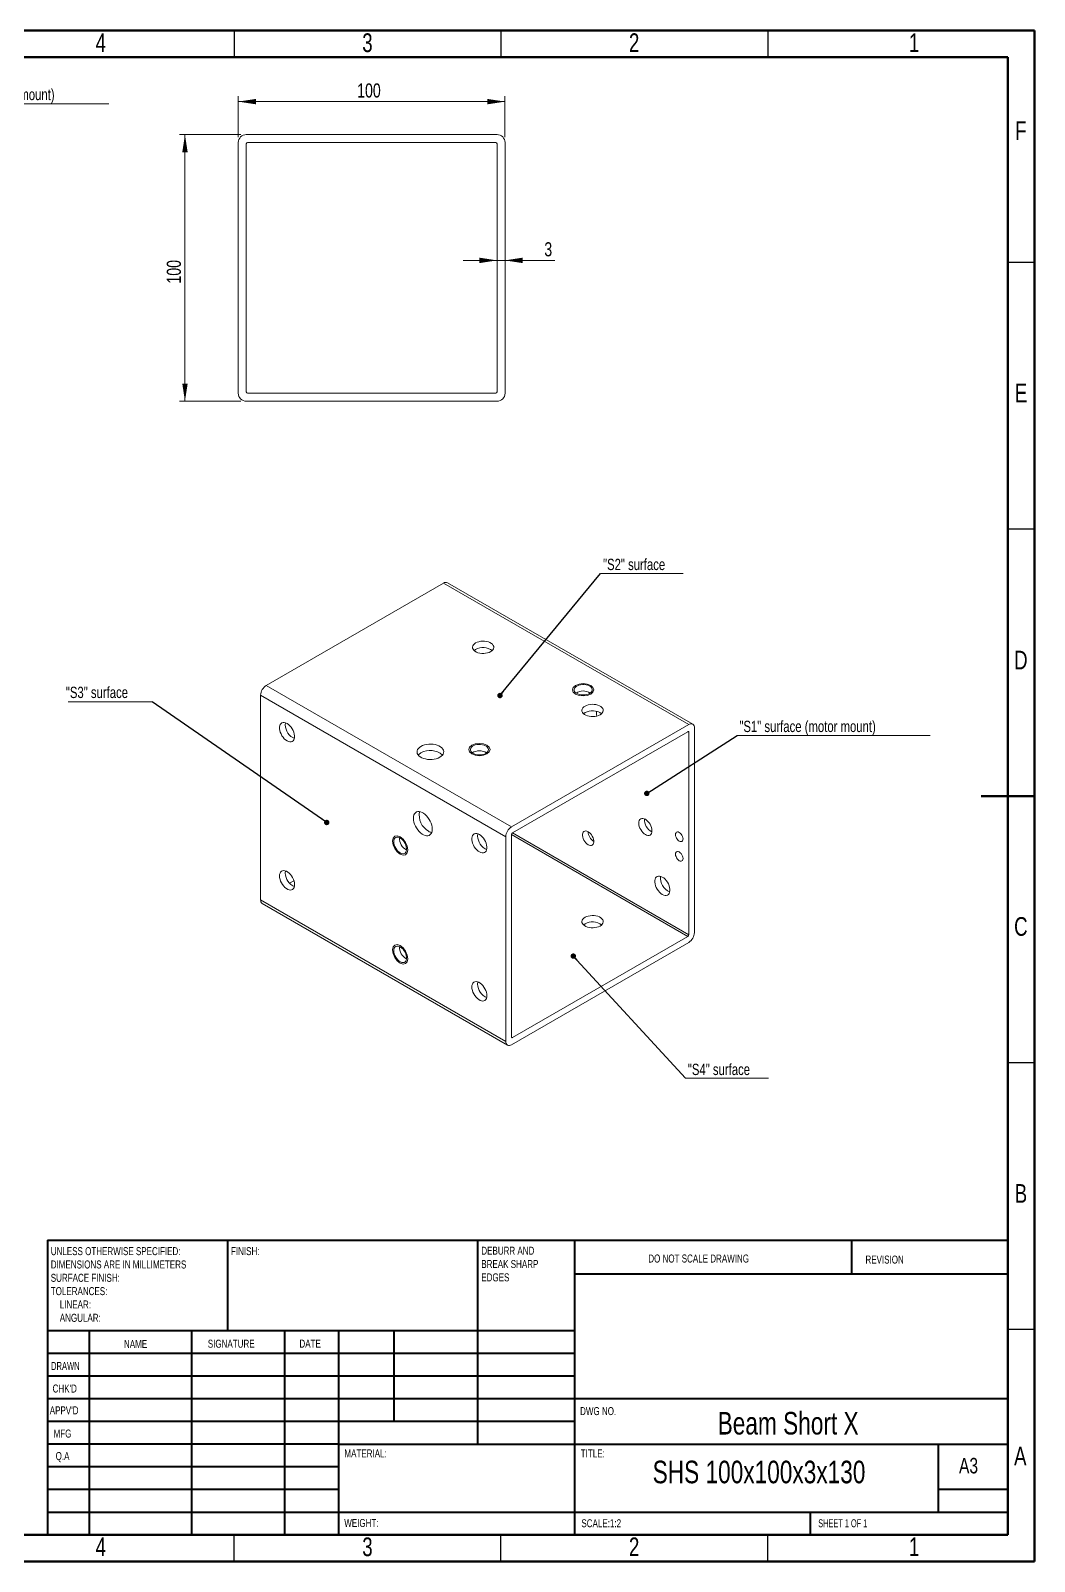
# Model space of a CAD drawing. Header units: millimetres. Extents: x 15 to 415, y 5 to 292.
# Drawn here: x 226.8 to 415, y 5 to 292 of the extents above; entities that cross this region are included whole.
import ezdxf

# ---------------------------------------------------------------- set-up
doc = ezdxf.new("R2010")
doc.units = ezdxf.units.MM
doc.styles.add('SLDTEXTSTYLE0', font='TXT', dxfattribs={"width": 0.75})
doc.styles.add('SLDTEXTSTYLE1', font='TXT', dxfattribs={"width": 0.686449})
doc.styles.add('SLDTEXTSTYLE2', font='TXT', dxfattribs={"width": 0.6875})
doc.dimstyles.new('SLDDIMSTYLE0', dxfattribs={"dimtxt": 2.645833, "dimasz": 3.302, "dimexe": 0, "dimexo": 0.0625, "dimgap": 0.661458, "dimtad": 1, "dimlfac": 2, "dimrnd": 1e-09, "dimzin": 12, "dimdsep": 46, "dimtxsty": 'SLDTEXTSTYLE0', "dimsah": 1, "dimcen": 0.09, "dimadec": 0, "dimazin": 3, "dimtfac": 1, "dimtofl": 0, "dimtmove": 0, "dimatfit": 3, "dimfxl": 1, "dimfrac": 2, "dimtolj": 1, "dimtzin": 12, "dimarcsym": 0})
doc.dimstyles.new('SLDDIMSTYLE1', dxfattribs={"dimtxt": 0.18, "dimasz": 1.016, "dimexe": 0, "dimexo": 0.0625, "dimgap": 0, "dimtad": 0, "dimtih": 1, "dimtoh": 1, "dimdec": 0, "dimrnd": 1e-09, "dimzin": 0, "dimdsep": 46, "dimtxsty": 'Standard', "dimblk1": 'DOT', "dimblk2": 'DOT', "dimsah": 1, "dimcen": 0.09, "dimadec": 0, "dimazin": 0, "dimtfac": 1.016, "dimtdec": 0, "dimtofl": 0, "dimtmove": 0, "dimatfit": 3, "dimldrblk": 'DOT', "dimfxl": 1, "dimfrac": 2, "dimtolj": 1, "dimtzin": 0, "dimarcsym": 0})
doc.dimstyles.new('SLDDIMSTYLE2', dxfattribs={"dimtxt": 2.645833, "dimasz": 3.302, "dimexe": 0, "dimexo": 0.0625, "dimgap": 0.661458, "dimtad": 1, "dimlfac": 2, "dimrnd": 1e-09, "dimzin": 12, "dimdsep": 46, "dimtxsty": 'SLDTEXTSTYLE0', "dimsah": 1, "dimcen": 0.09, "dimadec": 0, "dimazin": 3, "dimtfac": 1, "dimtmove": 0, "dimatfit": 0, "dimfxl": 1, "dimfrac": 2, "dimtolj": 1, "dimtzin": 12, "dimarcsym": 0})

# ---------------------------------------------------------------- blocks, each defined once
blk = doc.blocks.new('SW_NOTE_0')
at = {"color": 0, "linetype": 'Continuous', "lineweight": 0, "char_height": 1.5, "attachment_point": 1, "style": 'SLDTEXTSTYLE0'}
for s, insert in [('UNLESS OTHERWISE SPECIFIED:', (0, 1.93)), ('DIMENSIONS ARE IN MILLIMETERS', (0, -0.57)), ('TOLERANCES:', (0, -5.57)), ('SURFACE FINISH:', (0, -3.07)), ('LINEAR:', (1.69, -8.07)), ('ANGULAR:', (1.69, -10.57))]:
    blk.add_mtext(s, dxfattribs=dict(at, insert=insert))
blk = doc.blocks.new('SW_NOTE_1')
at = {"color": 0, "linetype": 'Continuous', "lineweight": 0, "char_height": 1.5, "attachment_point": 1, "style": 'SLDTEXTSTYLE0'}
for s, insert in [('DEBURR AND', (0, 1.93)), ('BREAK SHARP', (0, -0.57)), ('EDGES', (0, -3.07))]:
    blk.add_mtext(s, dxfattribs=dict(at, insert=insert))
blk = doc.blocks.new('SW_NOTE_2')
at = {"color": 0, "linetype": 'Continuous', "lineweight": 0}
blk.add_line((36.2, 0), (0, 0), dxfattribs=at)
at = {"color": 0, "linetype": 'Continuous', "lineweight": 0, "insert": (0.44, 2.79), "char_height": 2.1167, "attachment_point": 1, "style": 'SLDTEXTSTYLE0'}
blk.add_mtext('"S1" surface (motor mount)', dxfattribs=at)
blk = doc.blocks.new('_D_1')
at = {"color": 7, "linetype": 'Continuous', "lineweight": 0}
for p, q in [((265.75, 272.01), (265.75, 279.69)), ((265.75, 278.69), (315.75, 278.69)), ((315.75, 272.01), (315.75, 279.69))]:
    blk.add_line(p, q, dxfattribs=at)
for points in [[(265.75, 278.69), (269.06, 278.18), (269.06, 279.19)], [(315.75, 278.69), (312.45, 279.19), (312.45, 278.18)]]:
    blk.add_solid(points, dxfattribs=at)
at = {"color": 7, "linetype": 'Continuous', "lineweight": 0, "insert": (288.03, 282.1), "char_height": 2.646, "attachment_point": 1, "style": 'SLDTEXTSTYLE0'}
blk.add_mtext('100', dxfattribs=at)
blk = doc.blocks.new('_D_2')
at = {"color": 7, "linetype": 'Continuous', "lineweight": 0}
for p, q in [((266.25, 272.51), (254.75, 272.51)), ((255.75, 272.51), (255.75, 222.51)), ((266.25, 222.51), (254.75, 222.51))]:
    blk.add_line(p, q, dxfattribs=at)
for points in [[(255.75, 272.51), (255.25, 269.21), (256.26, 269.21)], [(255.75, 222.51), (256.26, 225.81), (255.25, 225.81)]]:
    blk.add_solid(points, dxfattribs=at)
at = {"color": 7, "linetype": 'Continuous', "lineweight": 0, "insert": (252.34, 244.57), "char_height": 2.646, "attachment_point": 1, "rotation": 90, "style": 'SLDTEXTSTYLE0'}
blk.add_mtext('100', dxfattribs=at)
blk = doc.blocks.new('_D_3')
at = {"color": 7, "linetype": 'Continuous', "lineweight": 0}
for p, q in [((314.25, 248.92), (307.9, 248.92)), ((314.25, 248.92), (315.75, 248.92)), ((315.75, 248.92), (325.07, 248.92))]:
    blk.add_line(p, q, dxfattribs=at)
for points in [[(314.25, 248.92), (310.95, 249.43), (310.95, 248.41)], [(315.75, 248.92), (319.06, 248.41), (319.06, 249.43)]]:
    blk.add_solid(points, dxfattribs=at)
at = {"color": 7, "linetype": 'Continuous', "lineweight": 0, "insert": (323.12, 252.33), "char_height": 2.65, "attachment_point": 1, "style": 'SLDTEXTSTYLE0'}
blk.add_mtext('3', dxfattribs=at)
blk = doc.blocks.new('SW_NOTE_6')
at = {"color": 0, "linetype": 'Continuous', "lineweight": 0}
blk.add_line((15.52, 0), (0, 0), dxfattribs=at)
at = {"color": 0, "linetype": 'Continuous', "lineweight": 0, "insert": (0.49, 2.76), "char_height": 2.1167, "attachment_point": 1, "style": 'SLDTEXTSTYLE0'}
blk.add_mtext('"S2" surface', dxfattribs=at)
blk = doc.blocks.new('_DOT')
at = {"color": 0, "linetype": 'ByBlock', "lineweight": -2}
blk.add_line((-0.5, 0), (-1, 0), dxfattribs=at)
at = {"color": 0, "linetype": 'ByBlock', "const_width": 0.5}
blk.add_lwpolyline([(-0.25, 0, 1), (0.25, 0, 1)], format="xyb", close=True, dxfattribs=at)
blk = doc.blocks.new('SW_NOTE_7')
at = {"color": 0, "linetype": 'Continuous', "lineweight": 0}
blk.add_line((36.2, 0), (0, 0), dxfattribs=at)
at = {"color": 0, "linetype": 'Continuous', "lineweight": 0, "insert": (0.41, 2.76), "char_height": 2.1167, "attachment_point": 1, "style": 'SLDTEXTSTYLE0'}
blk.add_mtext('"S1" surface (motor mount)', dxfattribs=at)
blk = doc.blocks.new('SW_NOTE_8')
at = {"color": 0, "linetype": 'Continuous', "lineweight": 0}
blk.add_line((-15.75, 0), (0, 0), dxfattribs=at)
at = {"color": 0, "linetype": 'Continuous', "lineweight": 0, "insert": (-16.18, 2.84), "char_height": 2.1167, "attachment_point": 1, "style": 'SLDTEXTSTYLE0'}
blk.add_mtext('"S3" surface', dxfattribs=at)
blk = doc.blocks.new('SW_NOTE_9')
at = {"color": 0, "linetype": 'Continuous', "lineweight": 0}
blk.add_line((15.52, 0), (0, 0), dxfattribs=at)
at = {"color": 0, "linetype": 'Continuous', "lineweight": 0, "insert": (0.42, 2.68), "char_height": 2.1167, "attachment_point": 1, "style": 'SLDTEXTSTYLE0'}
blk.add_mtext('"S4" surface', dxfattribs=at)

msp = doc.modelspace()

# ---------------------------------------------------------------- linework, layer by layer
at = {"color": 7, "linetype": 'Continuous', "lineweight": 60}
for p, q in [((15, 292), (415, 292)), ((415, 292), (415, 5)), ((20, 287), (410, 287)), ((410, 287), (410, 10)), ((415, 148.5), (405, 148.5)), ((410, 65.25), (410, 10)), ((410, 10), (20, 10)), ((410, 10), (222.8, 10)), ((415, 5), (15, 5))]:
    msp.add_line(p, q, dxfattribs=at)
at = {"color": 7, "linetype": 'Continuous', "lineweight": 30}
for p, q in [((265, 292), (265, 287)), ((315, 292), (315, 287)), ((365, 292), (365, 287)), ((415, 248.5), (410, 248.5)), ((415, 198.5), (410, 198.5)), ((415, 98.5), (410, 98.5)), ((415, 48.5), (410, 48.5)), ((265, 5), (265, 10)), ((315, 5), (315, 10)), ((365, 5), (365, 10))]:
    msp.add_line(p, q, dxfattribs=at)
at = {"color": 7, "linetype": 'Continuous', "lineweight": 15}
for p, q in [((265.754, 271.0118), (265.754, 224.0118)), ((314.254, 272.5118), (267.254, 272.5118)), ((267.254, 270.7618), (267.254, 224.2618)), ((314.004, 271.0118), (267.504, 271.0118)), ((314.254, 224.2618), (314.254, 270.7618)), ((315.754, 224.0118), (315.754, 271.0118)), ((267.504, 224.0118), (314.004, 224.0118)), ((267.254, 222.5118), (314.254, 222.5118)), ((271.0016, 169.2354), (304.2356, 188.421)), ((350.1976, 161.8877), (304.2356, 188.421)), ((350.9475, 161.962), (304.9856, 188.4953)), ((315.9029, 140.865), (269.9409, 167.3983)), ((269.9409, 129.0209), (269.9409, 167.3983)), ((271.0016, 169.2354), (316.9635, 142.7021)), ((316.9635, 142.7021), (350.1976, 161.8877)), ((351.2582, 161.2752), (351.2582, 122.8978)), ((317.1403, 141.5794), (350.0208, 160.5609)), ((350.1976, 160.4588), (350.1976, 122.4896)), ((315.9029, 102.4876), (315.9029, 140.865)), ((316.9635, 103.304), (316.9635, 141.2732)), ((276.18, 132.6226), (275.37, 132.155)), ((269.9409, 129.0209), (315.9029, 102.4876)), ((270.2517, 128.3341), (316.2136, 101.8008)), ((350.1976, 121.0607), (316.9635, 101.8751)), ((350.0208, 122.1835), (317.1403, 103.202))]:
    msp.add_line(p, q, dxfattribs=at)
at = {"color": 8, "linetype": 'Continuous', "lineweight": 15}
for p, q in [((350.1976, 160.4588), (350.0208, 160.5609)), ((350.0208, 122.1835), (316.9635, 141.267)), ((317.135, 141.5762), (350.1976, 122.4896)), ((316.9635, 103.304), (317.1403, 103.202))]:
    msp.add_line(p, q, dxfattribs=at)
at = {"color": 7, "linetype": 'Continuous', "lineweight": 40}
for p, q in [((230, 65.25), (410, 65.25)), ((230, 65.25), (230, 10)), ((263.8, 48.25), (263.8, 65.25)), ((310.6, 65.25), (310.6, 27)), ((328.8, 65.25), (328.8, 10)), ((380.8, 58.875), (380.8, 65.25)), ((410, 58.875), (328.8, 58.875)), ((328.8, 48.25), (230, 48.25)), ((237.8, 48.25), (237.8, 10)), ((256.991, 48.25), (256.991, 10)), ((274.3989, 48.25), (274.3989, 10)), ((284.6, 10), (284.6, 48.25)), ((295, 31.25), (295, 48.25)), ((328.8, 44), (230, 44)), ((328.8, 39.75), (230, 39.75)), ((410, 35.5), (230, 35.5)), ((328.8, 31.25), (230, 31.25)), ((284.6, 27), (230, 27)), ((284.6, 27), (410, 27)), ((397, 14.25), (397, 27)), ((284.6, 22.7499), (230, 22.7499)), ((284.6, 18.5), (230, 18.5)), ((410, 18.5), (397, 18.5)), ((230, 14.25), (410, 14.25)), ((373, 10), (373, 14.25))]:
    msp.add_line(p, q, dxfattribs=at)
at = {"color": 7, "linetype": 'Continuous', "lineweight": 15, "flags": 128}
for points in [[(310.246, 177.1954), (310.53, 177.3315), (310.8524, 177.4352), (311.2023, 177.5029), (311.5679, 177.5323), (311.9366, 177.5225), (312.2958, 177.4737), (312.6335, 177.3876), (312.9379, 177.2672), (313.1989, 177.1166), (313.4075, 176.9408), (313.5566, 176.7459), (313.6411, 176.5385), (313.6581, 176.3257), (313.6071, 176.1146), (313.4898, 175.9126), (313.3102, 175.7265), (313.0745, 175.5626), (312.7905, 175.4265), (312.4681, 175.3228), (312.1181, 175.2551), (311.7526, 175.2256), (311.3839, 175.2355), (311.0247, 175.2843), (310.687, 175.3703), (310.3825, 175.4907), (310.1216, 175.6414), (309.913, 175.8172), (309.7639, 176.0121), (309.6794, 176.2195), (309.6624, 176.4323), (309.7134, 176.6433), (309.8307, 176.8453), (310.0102, 177.0315), (310.246, 177.1954)], [(309.9648, 175.7666), (310.0102, 175.8067), (310.246, 175.9706)], [(331.6007, 167.725), (331.818, 167.8789), (331.9773, 168.055), (332.0719, 168.2459), (332.098, 168.4439), (332.0546, 168.6408), (331.9433, 168.8287), (331.7688, 168.9999), (331.5382, 169.1472), (331.261, 169.2647), (330.9484, 169.3476), (330.6133, 169.3925), (330.2695, 169.3976), (329.9309, 169.3625), (329.6115, 169.2889), (329.3243, 169.1796), (329.081, 169.0392), (328.8918, 168.8734), (328.7642, 168.689), (328.7035, 168.4935), (328.7122, 168.295), (328.7899, 168.1016), (328.9336, 167.9211), (329.1371, 167.7611), (329.3924, 167.628), (329.6888, 167.5272), (330.0143, 167.463), (330.3555, 167.4379), (330.6985, 167.453), (331.0292, 167.5076), (331.3341, 167.5996), (331.6007, 167.725)], [(330.7521, 165.3575), (331.0361, 165.4936), (331.3585, 165.5973), (331.7084, 165.665), (332.074, 165.6944), (332.4427, 165.6846), (332.8019, 165.6358), (333.1395, 165.5497), (333.444, 165.4293), (333.705, 165.2787), (333.9136, 165.1029), (334.0627, 164.908), (334.1472, 164.7006), (334.1642, 164.4877), (334.1132, 164.2767), (333.9959, 164.0747), (333.8163, 163.8886), (333.5806, 163.7246), (333.2966, 163.5885), (332.9742, 163.4849), (332.6242, 163.4172), (332.2587, 163.3877), (331.89, 163.3976), (331.5308, 163.4463), (331.1931, 163.5324), (330.8886, 163.6528), (330.6277, 163.8035), (330.4191, 163.9792), (330.27, 164.1741), (330.1855, 164.3815), (330.1685, 164.5944), (330.2195, 164.8054), (330.3368, 165.0074), (330.5163, 165.1936), (330.7521, 165.3575)], [(330.4709, 163.9287), (330.5163, 163.9687), (330.7521, 164.1327)], [(274.8907, 162.0912), (274.6308, 162.2134), (274.3798, 162.2759), (274.1462, 162.2764), (273.9379, 162.215), (273.7621, 162.0938), (273.6247, 161.9169), (273.5305, 161.6903), (273.4825, 161.4218), (273.4825, 161.1204), (273.5305, 160.7965), (273.6247, 160.461), (273.7621, 160.1255), (273.9379, 159.8013), (274.1462, 159.4995), (274.3798, 159.2303), (274.6308, 159.0029), (274.8907, 158.8251), (275.1506, 158.7029), (275.4016, 158.6404), (275.6352, 158.6399), (275.8434, 158.7013), (276.0193, 158.8225), (276.1566, 158.9994), (276.2509, 159.226), (276.2989, 159.4945), (276.2989, 159.7959), (276.2509, 160.1198), (276.1566, 160.4553), (276.0193, 160.7908), (275.8434, 161.115), (275.6352, 161.4168), (275.4016, 161.686), (275.1506, 161.9134), (274.8907, 162.0912)], [(275.9514, 159.4374), (276.2112, 159.3152), (276.2688, 159.2958)], [(299.993, 157.8057), (300.3081, 157.9597), (300.6628, 158.0818), (301.0474, 158.1684), (301.4515, 158.2173), (301.8641, 158.2272), (302.2738, 158.1977), (302.6695, 158.1297), (303.0405, 158.025), (303.3765, 157.8865), (303.6685, 157.7179), (303.9084, 157.5239), (304.0897, 157.3098), (304.2075, 157.0814), (304.2586, 156.8448), (304.2415, 156.6067), (304.1568, 156.3734), (304.0067, 156.1513), (303.7954, 155.9466), (303.5285, 155.7647), (303.2134, 155.6106), (302.8587, 155.4886), (302.4741, 155.402), (302.07, 155.353), (301.6574, 155.3432), (301.2477, 155.3727), (300.852, 155.4407), (300.481, 155.5454), (300.145, 155.6839), (299.853, 155.8524), (299.6131, 156.0464), (299.4318, 156.2606), (299.314, 156.489), (299.2629, 156.7255), (299.2799, 156.9637), (299.3647, 157.197), (299.5148, 157.419), (299.7261, 157.6238), (299.993, 157.8057)], [(312.1552, 156.4994), (312.3726, 156.6533), (312.5318, 156.8293), (312.6265, 157.0202), (312.6526, 157.2182), (312.6091, 157.4152), (312.4979, 157.6031), (312.3234, 157.7742), (312.0928, 157.9216), (311.8155, 158.0391), (311.503, 158.122), (311.1679, 158.1669), (310.824, 158.1719), (310.4855, 158.1369), (310.166, 158.0632), (309.8788, 157.954), (309.6356, 157.8136), (309.4463, 157.6478), (309.3187, 157.4634), (309.258, 157.2679), (309.2668, 157.0694), (309.3445, 156.876), (309.4881, 156.6955), (309.6917, 156.5355), (309.9469, 156.4024), (310.2434, 156.3016), (310.5689, 156.2374), (310.9101, 156.2123), (311.253, 156.2274), (311.5838, 156.282), (311.8886, 156.374), (312.1552, 156.4994)], [(302.1143, 142.2927), (302.0902, 141.9706), (302.0185, 141.6851), (301.9012, 141.4441), (301.7416, 141.254), (301.5438, 141.1201), (301.3134, 141.0461), (301.0566, 141.0338), (300.7805, 141.0838), (300.4925, 141.1945), (300.2006, 141.3631), (299.9126, 141.5848), (299.6364, 141.8537), (299.3797, 142.1624), (299.1493, 142.5025), (298.9515, 142.8647), (298.7918, 143.2391), (298.6745, 143.6156), (298.6029, 143.9838), (298.5788, 144.3337), (298.6029, 144.6558), (298.6745, 144.9412), (298.7918, 145.1823), (298.9515, 145.3723), (299.1493, 145.5062), (299.3797, 145.5803), (299.6364, 145.5925), (299.9126, 145.5426), (300.2006, 145.4318), (300.4925, 145.2633), (300.7805, 145.0416), (301.0566, 144.7727), (301.3134, 144.464), (301.5438, 144.1239), (301.7416, 143.7617), (301.9012, 143.3873), (302.0185, 143.0108), (302.0902, 142.6426), (302.1143, 142.2927)], [(342.0658, 144.1272), (342.3072, 143.9604), (342.5394, 143.7451), (342.7533, 143.4895), (342.9408, 143.2036), (343.0947, 142.8982), (343.2091, 142.5851), (343.2795, 142.2764), (343.3033, 141.9839), (343.2795, 141.7189), (343.2091, 141.4914), (343.0947, 141.3104), (342.9408, 141.1827), (342.7533, 141.1133), (342.5394, 141.1047), (342.3072, 141.1574), (342.0658, 141.2693), (341.8244, 141.4361), (341.5923, 141.6515), (341.3784, 141.907), (341.1908, 142.193), (341.0369, 142.4983), (340.9226, 142.8114), (340.8522, 143.1201), (340.8284, 143.4126), (340.8522, 143.6777), (340.9226, 143.9051), (341.0369, 144.0861), (341.1908, 144.2138), (341.3784, 144.2833), (341.5923, 144.2918), (341.8244, 144.2391), (342.0658, 144.1272)], [(294.9018, 139.924), (294.9264, 139.6304), (294.9992, 139.3204), (295.1173, 139.0067), (295.2757, 138.7021), (295.468, 138.4191), (295.6864, 138.1694), (295.9219, 137.9631), (296.1648, 137.8086), (296.4052, 137.7123), (296.6333, 137.6782), (296.8397, 137.7076), (297.016, 137.7994), (297.1549, 137.9497), (297.2508, 138.1524), (297.2998, 138.3993), (297.2998, 138.6801), (297.2508, 138.9835), (297.1549, 139.297), (297.016, 139.6077), (296.8397, 139.903), (296.6333, 140.1707), (296.4052, 140.4), (296.1648, 140.5813), (295.9219, 140.7073), (295.6864, 140.7728), (295.468, 140.7752), (295.2757, 140.7143), (295.1173, 140.5926), (294.9992, 140.4152), (294.9264, 140.1893), (294.9018, 139.924)], [(310.9531, 141.2728), (310.6933, 141.395), (310.4423, 141.4575), (310.2086, 141.458), (310.0004, 141.3966), (309.8246, 141.2754), (309.6872, 141.0985), (309.5929, 140.8719), (309.545, 140.6034), (309.545, 140.302), (309.5929, 139.9781), (309.6872, 139.6426), (309.8246, 139.3071), (310.0004, 138.9829), (310.2086, 138.6811), (310.4423, 138.4119), (310.6933, 138.1845), (310.9531, 138.0067), (311.213, 137.8845), (311.464, 137.822), (311.6976, 137.8215), (311.9059, 137.8829), (312.0817, 138.0041), (312.2191, 138.181), (312.3134, 138.4076), (312.3613, 138.6761), (312.3613, 138.9775), (312.3134, 139.3014), (312.2191, 139.6369), (312.0817, 139.9724), (311.9059, 140.2966), (311.6976, 140.5984), (311.464, 140.8676), (311.213, 141.095), (310.9531, 141.2728)], [(331.3363, 141.8117), (331.1158, 141.9123), (330.9049, 141.9549), (330.7129, 141.9377), (330.5481, 141.8615), (330.4178, 141.7296), (330.3276, 141.5478), (330.2815, 141.3239), (330.2815, 141.0679), (330.3276, 140.7908), (330.4178, 140.5048), (330.5481, 140.2224), (330.7129, 139.9559), (330.9049, 139.7171), (331.1158, 139.5162), (331.3363, 139.3621), (331.5568, 139.2616), (331.7677, 139.219), (331.9598, 139.2361), (332.1245, 139.3123), (332.2549, 139.4443), (332.3451, 139.6261), (332.3912, 139.85), (332.3912, 140.106), (332.3451, 140.3831), (332.2549, 140.6691), (332.1245, 140.9515), (331.9598, 141.2179), (331.7677, 141.4568), (331.5568, 141.6577), (331.3363, 141.8117)], [(348.4298, 141.6782), (348.6128, 141.5447), (348.7833, 141.3647), (348.9298, 141.1504), (349.0422, 140.9164), (349.1128, 140.6787), (349.1369, 140.4534), (349.1128, 140.256), (349.0422, 140.0999), (348.9298, 139.9956), (348.7833, 139.9504), (348.6128, 139.9673), (348.4298, 140.0451), (348.2468, 140.1786), (348.0762, 140.3586), (347.9298, 140.5729), (347.8174, 140.8069), (347.7468, 141.0446), (347.7227, 141.2698), (347.7468, 141.4673), (347.8174, 141.6234), (347.9298, 141.7277), (348.0762, 141.7729), (348.2468, 141.756), (348.4298, 141.6782)], [(312.0138, 138.619), (312.2737, 138.4968), (312.3312, 138.4774)], [(348.4298, 138.0037), (348.6128, 137.8703), (348.7833, 137.6902), (348.9298, 137.4759), (349.0422, 137.242), (349.1128, 137.0042), (349.1369, 136.779), (349.1128, 136.5816), (349.0422, 136.4254), (348.9298, 136.3212), (348.7833, 136.276), (348.6128, 136.2928), (348.4298, 136.3707), (348.2468, 136.5041), (348.0762, 136.6842), (347.9298, 136.8985), (347.8174, 137.1325), (347.7468, 137.3702), (347.7227, 137.5954), (347.7468, 137.7928), (347.8174, 137.949), (347.9298, 138.0532), (348.0762, 138.0985), (348.2468, 138.0816), (348.4298, 138.0037)], [(276.3049, 131.8794), (276.2808, 131.5932), (276.2094, 131.3446), (276.0931, 131.1419), (275.9358, 130.9922), (275.7429, 130.9005), (275.5211, 130.87), (275.2777, 130.9016), (275.0212, 130.9943), (274.7602, 131.145), (274.5037, 131.3484), (274.2603, 131.5978), (274.0384, 131.8845), (273.8456, 132.1989), (273.6883, 132.5302), (273.572, 132.8671), (273.5006, 133.1982), (273.4765, 133.5122), (273.5006, 133.7984), (273.572, 134.047), (273.6883, 134.2496), (273.8456, 134.3993), (274.0384, 134.491), (274.2603, 134.5215), (274.5037, 134.4899), (274.7602, 134.3972), (275.0212, 134.2466), (275.2777, 134.0431), (275.5211, 133.7937), (275.7429, 133.507), (275.9358, 133.1926), (276.0931, 132.8613), (276.2094, 132.5244), (276.2808, 132.1933), (276.3049, 131.8794)], [(345.2478, 133.3083), (344.988, 133.4305), (344.7369, 133.493), (344.5033, 133.4935), (344.2951, 133.4321), (344.1192, 133.3109), (343.9819, 133.134), (343.8876, 132.9074), (343.8396, 132.6389), (343.8396, 132.3375), (343.8876, 132.0136), (343.9819, 131.6781), (344.1192, 131.3426), (344.2951, 131.0184), (344.5033, 130.7166), (344.7369, 130.4474), (344.988, 130.22), (345.2478, 130.0422), (345.5077, 129.92), (345.7587, 129.8575), (345.9923, 129.857), (346.2006, 129.9184), (346.3764, 130.0396), (346.5138, 130.2165), (346.608, 130.4431), (346.656, 130.7116), (346.656, 131.013), (346.608, 131.3369), (346.5138, 131.6724), (346.3764, 132.0079), (346.2006, 132.3321), (345.9923, 132.6339), (345.7587, 132.9031), (345.5077, 133.1305), (345.2478, 133.3083)], [(276.2688, 131.5334), (276.2112, 131.5528), (275.9514, 131.675)], [(333.5806, 124.1224), (333.8163, 124.2863), (333.9959, 124.4725), (334.1132, 124.6745), (334.1642, 124.8855), (334.1472, 125.0983), (334.0627, 125.3057), (333.9136, 125.5007), (333.705, 125.6764), (333.444, 125.8271), (333.1395, 125.9475), (332.8019, 126.0336), (332.4427, 126.0823), (332.074, 126.0922), (331.7084, 126.0627), (331.3585, 125.995), (331.0361, 125.8914), (330.7521, 125.7552), (330.5163, 125.5913), (330.3368, 125.4052), (330.2195, 125.2032), (330.1685, 124.9922), (330.1855, 124.7793), (330.27, 124.5719), (330.4191, 124.377), (330.6277, 124.2012), (330.8886, 124.0506), (331.1931, 123.9302), (331.5308, 123.8441), (331.89, 123.7953), (332.2587, 123.7855), (332.6242, 123.8149), (332.9742, 123.8826), (333.2966, 123.9863), (333.5806, 124.1224)], [(330.4709, 124.3264), (330.5163, 124.3665), (330.7521, 124.5304)], [(294.9018, 119.5105), (294.9264, 119.2169), (294.9992, 118.9069), (295.1173, 118.5931), (295.2757, 118.2886), (295.468, 118.0056), (295.6864, 117.7559), (295.9219, 117.5495), (296.1648, 117.3951), (296.4052, 117.2988), (296.6333, 117.2647), (296.8397, 117.2941), (297.016, 117.3858), (297.1549, 117.5362), (297.2508, 117.7389), (297.2998, 117.9857), (297.2998, 118.2666), (297.2508, 118.57), (297.1549, 118.8835), (297.016, 119.1942), (296.8397, 119.4895), (296.6333, 119.7572), (296.4052, 119.9864), (296.1648, 120.1678), (295.9219, 120.2938), (295.6864, 120.3593), (295.468, 120.3617), (295.2757, 120.3008), (295.1173, 120.1791), (294.9992, 120.0017), (294.9264, 119.7757), (294.9018, 119.5105)], [(312.3673, 111.061), (312.3433, 110.7748), (312.2719, 110.5261), (312.1555, 110.3235), (311.9983, 110.1738), (311.8054, 110.0821), (311.5835, 110.0516), (311.3402, 110.0832), (311.0836, 110.1759), (310.8226, 110.3266), (310.5661, 110.53), (310.3228, 110.7794), (310.1009, 111.0661), (309.908, 111.3805), (309.7507, 111.7118), (309.6344, 112.0487), (309.563, 112.3798), (309.5389, 112.6938), (309.563, 112.9799), (309.6344, 113.2286), (309.7507, 113.4312), (309.908, 113.5809), (310.1009, 113.6726), (310.3228, 113.7031), (310.5661, 113.6715), (310.8226, 113.5788), (311.0836, 113.4281), (311.3402, 113.2247), (311.5835, 112.9753), (311.8054, 112.6886), (311.9983, 112.3742), (312.1555, 112.0429), (312.2719, 111.706), (312.3433, 111.3749), (312.3673, 111.061)], [(312.3312, 110.715), (312.2737, 110.7344), (312.0138, 110.8566)]]:
    msp.add_lwpolyline(points, dxfattribs=at)
at = {"color": 7, "linetype": 'Continuous', "lineweight": 0, "flags": 128}
for points in [[(331.8128, 167.6026), (331.1639, 167.3523), (330.3986, 167.2644), (329.6332, 167.3523), (328.9844, 167.6026), (328.5508, 167.9772), (328.3986, 168.419), (328.5508, 168.8608), (328.9844, 169.2354), (329.6332, 169.4857), (330.3986, 169.5736), (331.1639, 169.4857), (331.8128, 169.2354), (332.2463, 168.8608), (332.3986, 168.419), (332.2463, 167.9772), (331.8128, 167.6026)], [(312.3673, 156.377), (311.7185, 156.1267), (310.9531, 156.0388), (310.1878, 156.1267), (309.5389, 156.377), (309.1054, 156.7515), (308.9531, 157.1934), (309.1054, 157.6352), (309.5389, 158.0098), (310.1878, 158.2601), (310.9531, 158.348), (311.7185, 158.2601), (312.3673, 158.0098), (312.8009, 157.6352), (312.9531, 157.1934), (312.8009, 156.7515), (312.3673, 156.377)], [(294.6897, 140.0465), (294.7973, 140.6093), (295.1039, 140.9621), (295.5627, 141.0513), (296.1039, 140.8632), (296.6451, 140.4264), (297.1039, 139.8076), (297.4105, 139.1008), (297.5181, 138.4137), (297.4105, 137.8509), (297.1039, 137.498), (296.6451, 137.4089), (296.1039, 137.597), (295.5627, 138.0337), (295.1039, 138.6526), (294.7973, 139.3594), (294.6897, 140.0465)], [(294.6897, 119.633), (294.7973, 120.1958), (295.1039, 120.5486), (295.5627, 120.6378), (296.1039, 120.4496), (296.6451, 120.0129), (297.1039, 119.394), (297.4105, 118.6873), (297.5181, 118.0002), (297.4105, 117.4373), (297.1039, 117.0845), (296.6451, 116.9954), (296.1039, 117.1835), (295.5627, 117.6202), (295.1039, 118.2391), (294.7973, 118.9459), (294.6897, 119.633)]]:
    msp.add_lwpolyline(points, dxfattribs=at)
at = {"color": 7, "linetype": 'Continuous', "lineweight": 15}
for centre, radius, start, end in [((267.254, 271.0118), 1.5, 90, 180), ((267.504, 270.7618), 0.25, 90, 180), ((314.004, 270.7618), 0.25, 0, 90), ((314.254, 271.0118), 1.5, 0, 90), ((267.254, 224.0118), 1.5, 180, 270), ((267.504, 224.2618), 0.25, 180, 270), ((314.004, 224.2618), 0.25, 270, 0), ((314.254, 224.0118), 1.5, 270, 0), ((304.675, 187.8077), 0.7545, 65.692881, 125.617577), ((311.6415, 173.4391), 2.8906, 53.627558, 118.865736), ((272.2438, 167.2935), 2.3052, 122.605478, 177.394522), ((330.3986, 165.7175), 2.4757, 57.5494, 122.4506), ((332.1476, 161.6012), 2.8906, 53.627558, 118.865736), ((335.5134, 164.1183), 2.6387, 174.02751, 194.007262), ((277.4455, 161.9113), 2.8901, 173.613805, 238.870519), ((350.6116, 161.3801), 0.6551, 350.785963, 129.203285), ((350.0898, 160.4763), 0.1092, 350.785963, 129.203285), ((300.8105, 155.0818), 1.7075, 118.606278, 140.288394), ((301.7205, 153.5293), 3.5066, 48.924752, 119.514738), ((310.9531, 154.4918), 2.4757, 57.5494, 122.4506), ((303.1857, 144.9057), 3.5061, 168.911856, 239.519279), ((344.4334, 144.065), 2.5373, 176.724987, 243.269636), ((298.4429, 140.5804), 2.4752, 177.534268, 242.460356), ((302.2964, 143.3416), 1.7073, 238.611681, 260.298442), ((313.5079, 141.0929), 2.8901, 173.613805, 238.870519), ((318.2057, 140.7602), 2.3052, 122.605478, 177.394522), ((317.3473, 141.2557), 0.3842, 122.605478, 177.394522), ((333.6065, 141.8975), 2.2718, 182.163017, 237.831607), ((277.4455, 134.149), 2.8901, 173.613805, 238.870519), ((347.7378, 133.1127), 2.8276, 173.151044, 246.843579), ((270.6759, 128.9397), 0.7395, 173.701152, 234.986667), ((332.1476, 121.999), 2.8906, 53.627558, 118.865736), ((349.8138, 122.5071), 0.3842, 302.605478, 357.394522), ((348.9554, 123.0026), 2.3052, 302.605478, 357.394522), ((298.4429, 120.1669), 2.4752, 177.534268, 242.460356), ((313.5079, 113.3305), 2.8901, 173.613805, 238.870519), ((316.5495, 102.3827), 0.6551, 170.785963, 309.203285), ((317.0713, 103.2866), 0.1092, 170.785963, 309.203285)]:
    msp.add_arc(centre, radius, start, end, dxfattribs=at)

# ---------------------------------------------------------------- block references
at = {"color": 7, "linetype": 'Continuous', "lineweight": 0}
for name, p in [('SW_NOTE_2', (205.293, 278.2925)), ('SW_NOTE_6', (333.6395, 190.216)), ('SW_NOTE_8', (249.6005, 166.144)), ('SW_NOTE_7', (359.2863, 159.8448)), ('SW_NOTE_9', (349.6125, 95.6153)), ('SW_NOTE_0', (230.5937, 61.9874)), ('SW_NOTE_1', (311.3092, 62.0695))]:
    msp.add_blockref(name, p, dxfattribs=at)

# ---------------------------------------------------------------- texts
for s, insert, char_height, attachment_point, style in [('4', (239.9648, 291.4858), 3.5, 2, 'SLDTEXTSTYLE0'), ('3', (289.9648, 291.4858), 3.5, 2, 'SLDTEXTSTYLE0'), ('2', (339.9648, 291.4858), 3.5, 2, 'SLDTEXTSTYLE0'), ('1', (392.4648, 291.4858), 3.5, 2, 'SLDTEXTSTYLE0'), ('F', (412.4635, 274.9858), 3.5, 2, 'SLDTEXTSTYLE0'), ('E', (412.5061, 225.792), 3.5, 2, 'SLDTEXTSTYLE0'), ('D', (412.4599, 175.7358), 3.5, 2, 'SLDTEXTSTYLE0'), ('C', (412.4635, 125.792), 3.5, 2, 'SLDTEXTSTYLE0'), ('B', (412.4733, 75.7358), 3.5, 2, 'SLDTEXTSTYLE0'), ('FINISH:', (264.3713, 63.9193), 1.5, 1, 'SLDTEXTSTYLE0'), ('DO NOT SCALE DRAWING', (342.6146, 62.533), 1.5, 1, 'SLDTEXTSTYLE0'), ('REVISION', (383.3276, 62.3349), 1.5, 1, 'SLDTEXTSTYLE0'), ('NAME', (244.3222, 46.5015), 1.5, 1, 'SLDTEXTSTYLE0'), ('SIGNATURE', (260.0336, 46.5618), 1.5, 1, 'SLDTEXTSTYLE0'), ('DATE', (277.2147, 46.5762), 1.5, 1, 'SLDTEXTSTYLE0'), ('DRAWN', (230.6434, 42.3848), 1.5, 1, 'SLDTEXTSTYLE1'), ("CHK'D", (230.9392, 38.1619), 1.5, 1, 'SLDTEXTSTYLE0'), ("APPV'D", (230.4017, 34.0659), 1.5, 1, 'SLDTEXTSTYLE0'), ('DWG NO.', (329.832, 33.93), 1.5, 1, 'SLDTEXTSTYLE0'), ('Beam Short X', (368.8332, 33.019), 4.233333, 2, 'SLDTEXTSTYLE0'), ('MFG', (231.124, 29.7158), 1.5, 1, 'SLDTEXTSTYLE0'), ('MATERIAL:', (285.6459, 25.9861), 1.5, 1, 'SLDTEXTSTYLE0'), ('TITLE:', (329.953, 25.9861), 1.5, 1, 'SLDTEXTSTYLE0'), ('A', (412.3602, 26.4858), 3.5, 2, 'SLDTEXTSTYLE0'), ('Q.A', (231.509, 25.5047), 1.5, 1, 'SLDTEXTSTYLE0'), ('SHS 100x100x3x130', (363.377, 23.8774), 4.233333, 2, 'SLDTEXTSTYLE0'), ('A3', (400.8712, 24.4064), 2.91042, 1, 'SLDTEXTSTYLE0'), ('WEIGHT:', (285.6178, 12.9493), 1.4986, 1, 'SLDTEXTSTYLE0'), ('SCALE:1:2', (330.074, 12.9001), 1.5, 1, 'SLDTEXTSTYLE0'), ('SHEET 1 OF 1', (374.4783, 12.9001), 1.5, 1, 'SLDTEXTSTYLE2'), ('4', (239.9648, 9.4858), 3.5, 2, 'SLDTEXTSTYLE0'), ('3', (289.9648, 9.4858), 3.5, 2, 'SLDTEXTSTYLE0'), ('2', (339.9648, 9.4858), 3.5, 2, 'SLDTEXTSTYLE0'), ('1', (392.4648, 9.4858), 3.5, 2, 'SLDTEXTSTYLE0')]:
    msp.add_mtext(s, dxfattribs=dict(at, insert=insert, char_height=char_height, attachment_point=attachment_point, style=style))

# ---------------------------------------------------------------- dimensions: what is measured, and where the dimension line sits
for base, p1, dimstyle, picture, middle in [((315.754, 278.6862), (265.754, 271.0118), 'SLDDIMSTYLE0', '_D_1', (290.9664, 278.6862)), ((315.754, 248.9225), (314.254, 270.7618), 'SLDDIMSTYLE2', '_D_3', (324.0943, 248.9225))]:
    dim = msp.add_linear_dim(base=base, p1=p1, p2=(315.754, 271.0118), dimstyle=dimstyle, dxfattribs=at)
    dim.commit()
    dim.dimension.update_dxf_attribs({"geometry": picture, "text_midpoint": middle, "dimtype": 160})
dim = msp.add_linear_dim(base=(255.754, 222.5118), p1=(267.254, 272.5118), p2=(267.254, 222.5118), angle=90, dimstyle='SLDDIMSTYLE0', dxfattribs=at)
dim.commit()
dim.dimension.update_dxf_attribs({"geometry": '_D_2', "text_midpoint": (255.754, 247.5032), "dimtype": 160})

# ---------------------------------------------------------------- leaders
for points in [[(314.8114, 167.3386), (333.6395, 190.216)], [(282.3327, 143.5332), (249.6005, 166.144)], [(342.3364, 148.9844), (359.2863, 159.8448)], [(328.5604, 118.4808), (349.6125, 95.6153)]]:
    msp.add_leader(points, dimstyle='SLDDIMSTYLE1', dxfattribs=at)

doc.saveas('drawing.dxf')
